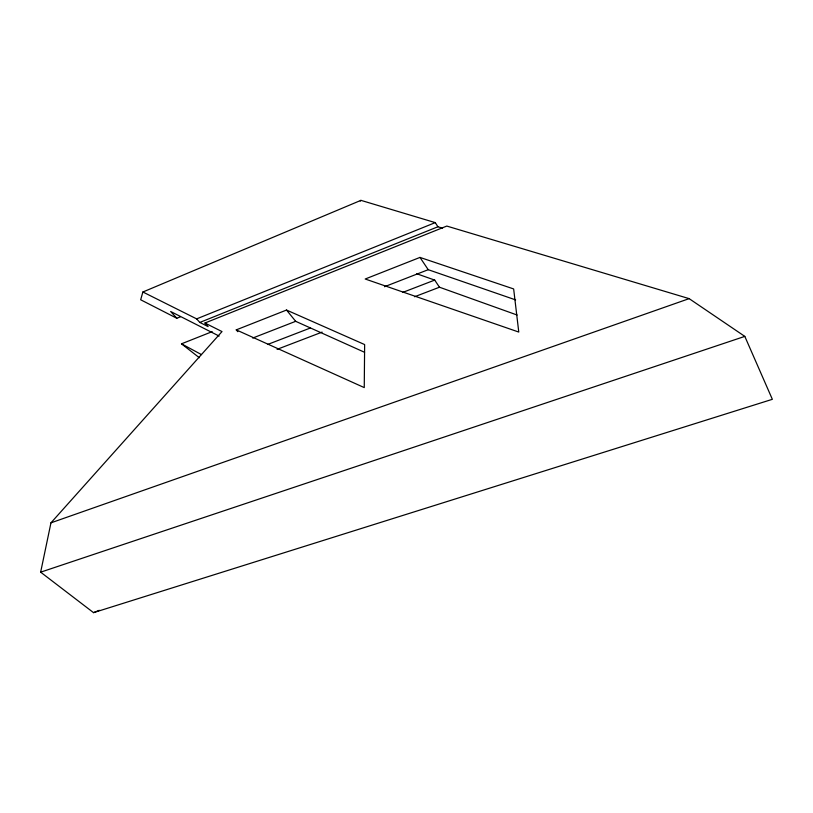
<?xml version="1.0" encoding="UTF-8"?>
<svg xmlns="http://www.w3.org/2000/svg" width="813" height="813" viewBox="0 0 813 813"><rect width="100%" height="100%" fill="white"/><g stroke="black" fill="none" stroke-linecap="round" stroke-linejoin="round"><path stroke-width="1.22" d="M40.65 572.169L50.955 522.84L222.01 331.572L204.937 323.025L446.794 226.065L689.139 298.635L744.81 336.389L772.35 399.315L93.536 612.646L40.65 572.169L744.81 336.389M442.536 228.158L437.922 226.766L435.26 222.62L360.921 200.354L142.885 291.999L140.669 299.773L176.817 318.259L180.334 316.836M360.23 201.126L360.921 200.354M93.536 612.646L99.298 610.289M142.885 291.999L196.644 318.879L435.26 222.62M196.644 318.879L199.825 322.436L437.922 226.766M199.337 357.73L181.502 343.818L212.183 331.643M236.248 329.875L286.522 310.048L364.641 344.57L364.254 387.598L236.248 329.875L237.823 331.684M419.986 257.416L365.21 279.011L518.775 332.06L513.653 288.94L419.986 257.416L428.227 269.692L515.625 299.895M252.691 338.056L295.678 321.318L364.57 352.293M384.478 286.735L428.227 269.692M267.802 344.407L310.414 327.985M402.74 292.406L434.701 280.089L439.477 287.213L517.129 315.027M277.07 349.346L322.121 332.111M414.589 296.745L439.477 287.213M50.955 522.84L689.139 298.635M416.754 273.757L434.701 280.089M199.825 322.436L208.118 326.602L204.937 323.025M219.134 336.074L170.649 311.491L176.817 318.259M181.502 343.818L201.451 354.59M286.522 310.048L295.678 321.318"/></g></svg>
